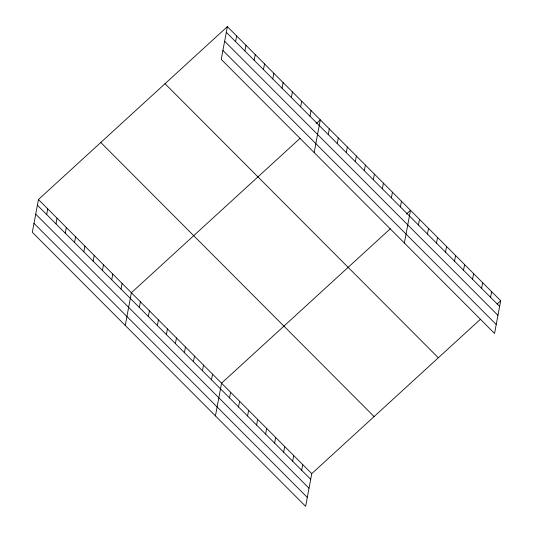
<?xml version="1.0" encoding="UTF-8"?>
<svg xmlns="http://www.w3.org/2000/svg" width="533" height="533" viewBox="0 0 533 533"><rect width="100%" height="100%" fill="white"/><g stroke="black" fill="none" stroke-linecap="round" stroke-linejoin="round"><path stroke-width="0.8" d="M227.364 26.65L221.242 59.363L494.557 333.458L500.674 300.739L227.364 26.65L38.443 199.542L32.326 232.261L305.636 506.35L311.758 473.637L480.486 319.214M46.677 214.532L47.737 208.863M55.972 223.853L57.031 218.184M65.259 233.174L66.325 227.504M74.553 242.495L75.613 236.819M83.848 251.809L84.907 246.139M93.142 261.13L94.201 255.46M102.429 270.451L103.495 264.781M111.723 279.772L112.789 274.095M121.018 289.086L122.077 283.416M125.248 325.45L131.371 292.737L300.106 138.314M139.326 307.454L140.392 301.778M148.347 316.495L149.407 310.826M157.368 325.543L158.428 319.873M166.389 334.584L167.449 328.914M175.404 343.632L176.47 337.962M235.599 41.641L236.659 35.971M184.425 352.679L185.484 347.003M244.894 50.961L245.953 45.285M193.446 361.72L194.505 356.051M254.181 60.276L255.247 54.606M202.467 370.768L203.526 365.092M263.475 69.596L264.535 63.927M211.481 379.809L212.547 374.139M272.769 78.917L273.829 73.248M215.439 415.9L221.561 383.187L390.296 228.764M282.064 88.238L283.123 82.562M229.523 397.898L230.582 392.228M291.351 97.552L292.417 91.883M238.537 406.945L239.603 401.276M300.645 106.873L301.705 101.203M247.559 415.993L248.625 410.317M309.94 116.194L310.999 110.524M256.58 425.034L257.639 419.364M314.17 152.558L320.293 119.838L316.136 123.643M265.601 434.082L266.66 428.412M328.248 134.556L329.314 128.886M274.615 443.123L275.681 437.453M337.269 143.604L338.328 137.927M283.636 452.171L284.695 446.501M346.29 152.645L347.349 146.975M292.657 461.218L293.716 455.542M355.304 161.692L356.37 156.022M301.678 470.259L302.737 464.589M364.325 170.733L365.391 165.063M373.347 179.781L374.406 174.111M382.368 188.829L383.427 183.152M391.382 197.87L392.448 192.2M400.403 206.917L401.462 201.247M404.36 243.008L410.483 210.288L406.326 214.093M418.445 225.006L419.504 219.336M427.459 234.054L428.525 228.377M436.48 243.095L437.54 237.425M445.501 252.142L446.561 246.473M454.522 261.183L455.582 255.514M463.537 270.231L464.603 264.561M472.558 279.279L473.617 273.602M481.579 288.32L482.638 282.65M490.593 297.367L491.659 291.691M497.116 303.997L500.674 300.739M226.305 32.32L499.614 306.408M224.633 41.248L497.942 315.336M222.914 50.442L496.223 324.53M165.023 83.708L438.333 357.796M100.79 142.491L374.099 416.579M38.443 199.542L311.758 473.637M37.383 205.218L310.692 479.307M35.711 214.139L309.027 488.228M33.992 223.334L307.301 497.422"/></g></svg>
